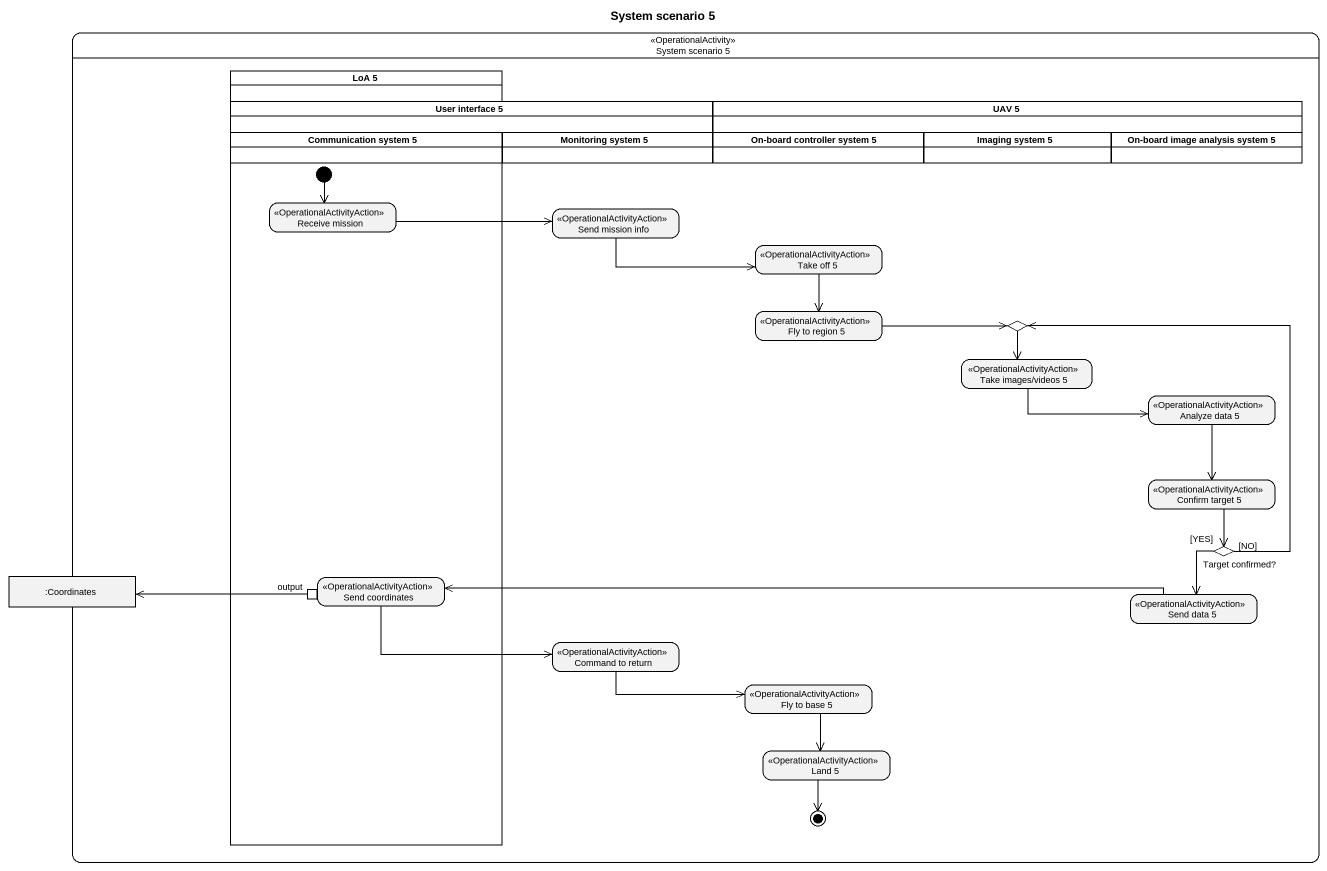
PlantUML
@startuml
title System scenario 5
hide empty description
state "System scenario 5" as System_scenario_5 <<OperationalActivity>> {
  state "LoA 5" as LoA_5 <<partition>> {
    state "Receive mission" as Receive_mission <<OperationalActivityAction>>
    state "Send coordinates" as Send_coordinates <<OperationalActivityAction>> {
      state output <<outputPin>>
    }
    [*] --> Receive_mission
  }
  state "User interface 5" as User_interface_5 <<partition>> {
    state "Communication system 5" as Communication_system_5 <<partition>>
    state "Monitoring system 5" as Monitoring_system_5 <<partition>>
  }
  state "UAV 5" as UAV_5 <<partition>> {
    state "On-board controller system 5" as On_board_controller_system_5 <<partition>>
    state "Imaging system 5" as Imaging_system_5 <<partition>>
    state "On-board image analysis system 5" as On_board_image_analysis <<partition>>
  }
  state "Send mission info" as Send_mission_info <<OperationalActivityAction>>
  state "Take off 5" as Take_off_5 <<OperationalActivityAction>>
  state "Fly to region 5" as Fly_to_region_5 <<OperationalActivityAction>>
  state choice1 <<choice>>
  state "Take images/videos 5" as Take_images_videos_5 <<OperationalActivityAction>>
  state "Analyze data 5" as Analyze_data_5 <<OperationalActivityAction>>
  state "Confirm target 5" as Confirm_target_5 <<OperationalActivityAction>>
  state "Target confirmed?" as Target_confirmed <<choice>>
  state ":Coordinates" as Coordinates <<object>>
  state "Send data 5" as Send_data_5 <<OperationalActivityAction>>
  state "Command to return" as Command_to_return <<OperationalActivityAction>>
  state "Fly to base 5" as Fly_to_base_5 <<OperationalActivityAction>>
  state "Land 5" as Land_5 <<OperationalActivityAction>>
  Land_5 --> [*]
}
Receive_mission -right-> Send_mission_info
Send_mission_info -right-> Take_off_5
Take_off_5 --> Fly_to_region_5
Fly_to_region_5 -right-> choice1
choice1 --> Take_images_videos_5
Take_images_videos_5 -right-> Analyze_data_5
Analyze_data_5 --> Confirm_target_5
Confirm_target_5 --> Target_confirmed
Target_confirmed -up-> choice1 : [NO]
Target_confirmed --> Send_data_5 : [YES]
output -left-> Coordinates
Send_coordinates -right-> Command_to_return
Send_data_5 -left-> Send_coordinates
Command_to_return -right-> Fly_to_base_5
Fly_to_base_5 --> Land_5
@enduml
